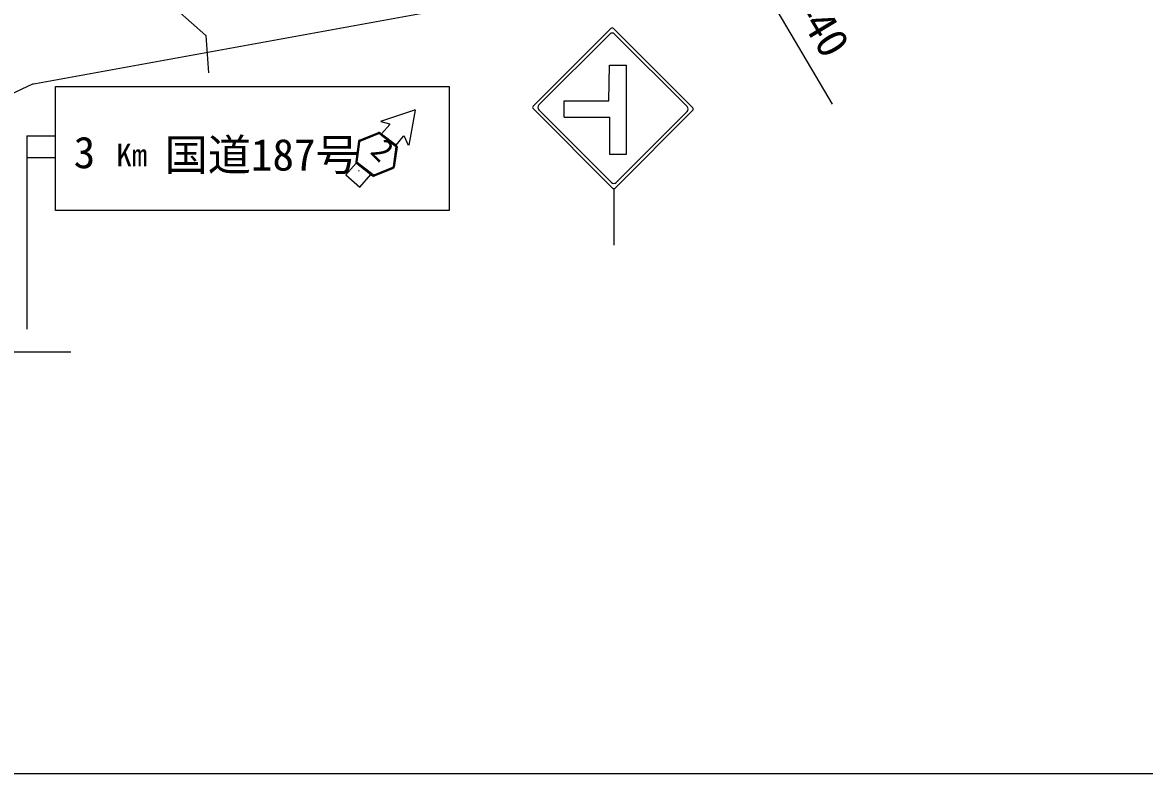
# Model space of a CAD drawing. Units: millimetres, scale not verified. Extents: x 40000 to 680000, y 20000 to 380000.
# Drawn here: x 473696 to 538668, y 205000 to 248526 of the extents above; entities that cross this region are included whole.
import ezdxf
from ezdxf.enums import TextEntityAlignment as Align

# ---------------------------------------------------------------- set-up
doc = ezdxf.new("R2010")
doc.units = ezdxf.units.MM
doc.header["$LTSCALE"] = 1000
for name, color, linetype, lineweight in [('M-BGD', 7, 'Continuous', 25), ('M-STR-STRC', 7, 'Continuous', 25), ('M-TTL-BAND', 7, 'Continuous', 25)]:
    doc.layers.add(name, color=color, linetype=linetype, lineweight=lineweight)
doc.styles.add('ＭＳ ゴシック', font='')
doc.styles.get('ＭＳ ゴシック').set_extended_font_data('MS Gothic')

msp = doc.modelspace()

# ---------------------------------------------------------------- linework, layer by layer
at = {"layer": 'M-BGD'}
for p, q in [((492767, 290862), (520589, 243795)), ((474235, 244948), (499712, 249583)), ((448001, 232416), (474334, 244996)), ((456468, 229436), (476489, 229436))]:
    msp.add_line(p, q, dxfattribs=at)
at = {"layer": 'M-STR-STRC'}
for p, q in [((463704, 266047), (484314, 247774)), ((484314, 247774), (484473, 245597)), ((507768, 248176), (503266, 243674)), ((507697, 247851), (503591, 243745)), ((512511, 243574), (507910, 248176)), ((512186, 243645), (507980, 247851)), ((507657, 243982), (507680, 246047)), ((507680, 246047), (508679, 246047)), ((508679, 240895), (508679, 246047)), ((475611, 237621), (475611, 244821)), ((475611, 244821), (498411, 244821)), ((498411, 244821), (498411, 237621)), ((505070, 243982), (507657, 243982)), ((505070, 243028), (505070, 243982)), ((494442, 242812), (496407, 243465)), ((496428, 243447), (496068, 241423)), ((503266, 243533), (507868, 238931)), ((503591, 243462), (507797, 239256)), ((505070, 243028), (507703, 243028)), ((507680, 243028), (507680, 240895)), ((508009, 238931), (512511, 243433)), ((512186, 243362), (508080, 239256)), ((494443, 242782), (494952, 242644)), ((494960, 242618), (494491, 242077)), ((473951, 241946), (473951, 230760)), ((473951, 241946), (475611, 241946)), ((493219, 241706), (494316, 242150)), ((493251, 241649), (494333, 242086)), ((494382, 242080), (495302, 241362)), ((494415, 242136), (495349, 241408)), ((495330, 241423), (495769, 241929)), ((495795, 241926), (496039, 241419)), ((493157, 241627), (492994, 240454)), ((493220, 241610), (493060, 240454)), ((495321, 241316), (495160, 240160)), ((495386, 241316), (495223, 240143)), ((473951, 240703), (475611, 240703)), ((493998, 239691), (493079, 240408)), ((507680, 240895), (508679, 240895)), ((493019, 240372), (492424, 239686)), ((493032, 240362), (493965, 239634)), ((495129, 240121), (494048, 239684)), ((495162, 240064), (494064, 239620)), ((492424, 239686), (493239, 238979)), ((493239, 238979), (493871, 239708)), ((507939, 238901), (507939, 235627)), ((498411, 237621), (475611, 237621))]:
    msp.add_line(p, q, dxfattribs=at)
for centre, radius, start, end in [((507839, 248105), 100, 45, 135), ((507839, 247709), 200, 45, 135), ((503337, 243603), 100, 135, 225), ((503733, 243603), 200, 135, 225), ((496412, 243450), 15.8, 349.9411, 108.37708), ((496419, 243458), 10.5, 349.9411, 108.37708), ((512045, 243504), 200, 315, 45), ((512441, 243504), 100, 315, 45), ((494948, 242628), 15.8, 319.0885, 74.75494), ((493256, 241613), 100, 112.01855, 172.09207), ((494354, 242057), 100, 52.05518, 112.01855), ((494351, 242040), 50, 52.05518, 112.01855), ((495780, 241919), 15.8, 25.70554, 139.0885), ((493270, 241603), 50, 112.01855, 172.09207), ((495271, 241323), 50, 352.09189, 52.05518), ((495287, 241329), 100, 352.09189, 52.05518), ((493093, 240441), 100, 172.09207, 232.05519), ((493109, 240447), 50, 172.09207, 232.05519), ((493585, 239769), 448, 156.04891, 163.06802), ((495111, 240167), 50, 292.01852, 352.0919), ((495124, 240157), 100, 292.01852, 352.0919), ((494027, 239713), 100, 232.05519, 292.01852), ((494029, 239730), 50, 232.05519, 292.01852), ((507938, 239397), 200, 225, 315), ((507938, 239001), 100, 225, 315)]:
    msp.add_arc(centre, radius, start, end, dxfattribs=at)
at = {"layer": 'M-TTL-BAND'}
msp.add_line((40000, 205000), (579000, 205000), dxfattribs=at)

# ---------------------------------------------------------------- texts
at = {"layer": 'M-BGD', "style": 'ＭＳ ゴシック'}
msp.add_text('R=40', height=1833, rotation=301, dxfattribs=at).set_placement((517086, 250310), align=Align.BOTTOM_LEFT)
at = {"layer": 'M-STR-STRC', "style": 'ＭＳ ゴシック'}
for s, height, p in [('3', 1833, (476664, 239527)), ('国道187号 ', 1833, (481925, 239393)), ('Km', 1320, (479129, 239787))]:
    msp.add_text(s, height=height, dxfattribs=at).set_placement(p, align=Align.BOTTOM_LEFT)
msp.add_text('2', height=1320, rotation=314.5, dxfattribs=at).set_placement((493485, 240705), align=Align.BOTTOM_LEFT)

doc.saveas('drawing.dxf')
